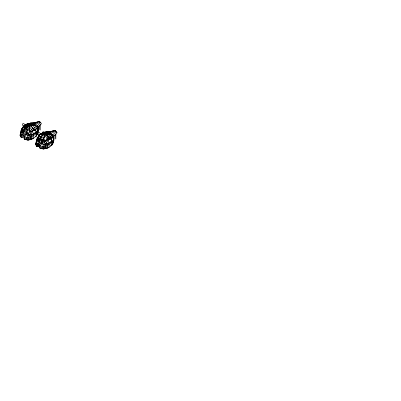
<?xml version="1.0" encoding="UTF-8"?>
<svg xmlns="http://www.w3.org/2000/svg" width="401" height="401" viewBox="0 0 401 401"><rect width="100%" height="100%" fill="white"/><g stroke="black" fill="none" stroke-linecap="round" stroke-linejoin="round"><path stroke-width="0.6" d="M39.569 134.771C51.669 124.932 60.571 141.854 47.503 148.175L45.774 148.235L43.779 149.052L39.995 148.335L39.639 147.408C40.275 144.856 42.982 143.097 42.316 140.114L43.659 138.5L44.937 135.738C48.18 133.207 52.406 133.247 55.809 131.032L57.012 132.751C54.215 137.252 49.253 138.48 45.233 141.292C42.651 140.771 39.884 139.759 38.466 137.383L39.569 134.771C43.884 130.636 50.055 133.042 55.002 130.561L55.809 131.222M37.764 126.39L38.2 126.641C39.714 133.282 34.872 139.588 28.195 140.054L24.411 139.337L24.055 138.41C24.692 135.859 27.398 134.099 26.732 131.117L28.075 129.503L29.874 125.012L29.313 125.012L29.594 125.297M38.326 127.849L38.005 130.942M37.288 133.964L36.767 134.846L37.729 133.513L37.453 128.39L38.005 127.202L41.428 123.759L40.631 122.455L39.418 121.568C34.331 124.044 27.945 121.633 23.614 126.069C22.692 129.353 21.95 132.525 20.05 135.368L21.308 137.548L24.055 135.964L24.055 137.132L23.057 137.708L21.308 137.548L20.05 135.368L20.18 134.41L21.022 133.077L21.128 130.27L21.679 130.059L21.554 128.997L26.651 125.252L29.313 125.012L28.235 124.395L26.025 124.521L25.088 125.217M20.18 134.41L21.679 130.059M39.639 144.696L39.639 146.129L38.641 146.706L36.892 146.545L35.634 144.365L36.712 139.267L37.734 138.676M36.606 140.901L36.686 140.144M39.639 144.961L36.892 146.545L35.634 144.365L37.158 140.054L37.138 137.989L38.596 136.816L40.135 134.365L42.456 133.438M26.682 124.295L27.619 123.598L29.829 123.473C35.108 125.498 36.556 131.282 36.17 136.315L35.148 136.681M43.198 132.591L45.413 132.47C50.691 134.495 52.14 140.28 51.754 145.312L50.22 145.864M42.1 139.989L41.879 139.092A2.742 2.095 87 0 0 41.102 138.571L40.526 138.596L40.015 139.162M42.09 140.355L42.125 139.799M45.082 134.009L45.684 134.054L43.027 133.849L40.326 134.35L39.453 135.002M30.361 123.052L32.661 123.182L39.012 121.523L40.631 122.455L36.501 126.596L31.564 129.423L28.656 133.398L28.195 135.408L26.22 138.931L26.762 139.713L28.195 140.054L30.19 139.237L31.92 139.177L31.92 136.5L31.368 135.653L31.489 134.731C30.25 131.668 28.135 128.937 24.972 127.708L23.012 127.819L24.551 125.368L29.268 125.107M42.486 133.107L39.649 134.711C35.458 139.182 45.343 139.924 45.223 143.994L45.774 145.558L45.774 148.235L42.346 148.711L41.804 147.929L43.779 144.405L44.24 142.395L47.148 138.415L52.085 135.593L56.215 131.453L54.596 130.52L48.22 132.165M48.095 147.463L49.037 147.292L49.037 144.616L48.486 143.764L48.962 143.047C48.19 139.332 45.935 135.749 42.346 134.245C39.859 137.789 38.737 141.959 36.536 145.618L38.641 144.4L38.641 146.706L36.601 144.581M36.892 146.545L36.892 144.24L36.23 142.851L37.684 140.886L38.591 136.816L40.556 136.706L39.864 139.072L38.14 138.871L37.158 139.342L37.158 140.054C39.032 143.393 43.273 144.861 46.952 144.651L51.554 141.989L53.313 140.024L53.799 138.185M24.055 134.826L20.952 136.621C21.895 134.235 23.368 132.135 24.476 129.814C24.847 125.899 28.621 123.348 32.291 122.932L34.571 124.25L37.453 128.39L32.516 131.212L30.03 131.869L29.463 126.871L29.754 125.272L30.832 125.889L33.037 128.571L33.99 130.36M32.661 123.182L34.115 123.092C37.072 124.34 39.168 127.919 37.729 131.027L35.97 132.992L31.368 135.653C27.694 135.864 23.448 134.395 21.579 131.057L22.065 128.51L23.614 126.069L26.762 124.235M37.559 139.573L37.158 139.342L37.644 137.508L39.198 135.067L40.135 134.365M52.085 144.28L51.754 145.312L53.313 141.889L53.799 139.122C53.127 142.27 50.075 143.989 47.503 145.498L45.473 145.383M29.679 124.927L30.22 123.388L31.042 123.092M29.509 124.927L29.98 123.558L30.897 123.017M38.2 126.641L38.005 127.202C35.709 125.543 32.767 124.305 29.91 125.057M23.819 135.508L24.17 134.515L23.148 135.122M39.293 144.445L39.634 143.468L38.626 144.059M23.694 126.009L23.138 127.734M44.24 142.395L42.28 141.794L43.659 138.5L44.29 135.368L45.298 134.225M36.17 136.315L37.729 132.891L38.215 130.125C37.544 133.272 34.491 134.992 31.92 136.5L30.19 136.561L28.656 133.398L26.732 131.117L26.16 130.786L25.378 131.182L25.047 130.145L24.476 129.814L22.561 129.874L21.579 130.345L22.286 131.067M42.912 140.661L43.824 138.701L44.491 135.483L45.529 134.205L48.351 137.723L48.877 139.017M23.614 126.069L22.737 127.904L21.554 128.997L21.579 130.345M38.541 136.445L39.198 135.067L43.203 132.596M37.869 127.212L37.373 128.235L32.436 131.057L30.015 131.708M45.007 148.51L44.245 148.791L45.774 148.235M38.311 144.961L37.684 145.528L36.727 145.302M26.581 128.641L28.115 126.029L29.428 125.272M26.461 128.571L28 125.959L29.313 125.202M52.346 143.844L52.872 142.962M23.123 127.814L26.762 125.247L29.353 126.741L31.564 129.423L32.516 131.212L30.982 133.663L29.639 135.002L28.386 134.591L28.656 134.43M35.764 143.403L36.326 142.515M52.391 143.839L53.313 142.51C53.945 138.23 52.06 133.618 47.874 131.929L45.94 132.044L47.649 132.135M39.689 138.881L43.288 134.786L45.163 134.18M43.303 132.992L43.664 132.495L45.458 133.884L48.962 132.561L50.661 132.646M29.639 135.708L28.361 137.413L27.885 138.856L28.361 139.718L24.411 139.337L28.195 140.054M45.223 144.706L43.945 146.41L43.468 147.854L43.779 149.052L42.255 148.636M43.113 133.032L43.493 132.53L44.295 133.112M39.604 138.781L43.158 134.711L45.082 134.099M52.872 134.846L50.22 136.646M37.93 137.267L37.138 137.989L37.158 139.342M36.095 132.069L33.378 134.049L29.639 135.002M51.679 141.067L48.962 143.047L45.223 143.994L46.566 142.661L48.1 140.21L53.037 137.383L53.589 136.195L48.01 133.969L45.669 134.099L47.062 134.51L50.015 138.576M36.722 144.871L38.14 143.914M29.754 124.947L31.067 124.185L34.977 123.588M29.874 125.012L31.188 124.255L35.098 123.658M24.476 129.814L22.561 129.874L23.599 131.007L24.055 130.741M22.682 134.45L21.308 135.242L20.646 133.854L21.128 130.27M30.03 139.523L31.052 138.936M42.341 134.24L45.413 132.47L47.869 131.929L45.413 132.47M45.639 133.969L49.128 132.656L50.822 132.736M39.639 139.738L39.178 140.004L38.14 138.871L39.288 138.806M36.892 144.24L38.205 143.483M40.872 145.528L39.995 146.029L42.406 146.415L47.503 146.139M43.779 144.405L44.24 144.139M39.995 147.202L39.639 147.408L41.804 147.929L47.503 147.307M47.148 138.415L48.631 137.568M48.245 132.18L54.596 130.52L53.794 130.896L54.596 130.52L55.002 130.751M34.055 130.325L34.466 130.135A2.321 1.313 60.4 0 1 36.11 131.102L36.767 132.48L36.596 133.578L35.699 133.779L34.576 132.967M53.789 130.891L54.596 130.52M49.639 139.322L50.045 139.132A2.321 1.313 60.4 0 1 51.694 140.099L52.351 141.478L52.18 142.576L51.283 142.776L50.155 141.964M44.782 132.51L45.945 132.049L47.669 132.145M21.022 131.267L21.579 131.057M37.263 139.057L36.712 139.267L36.712 139.904M36.606 140.265L37.158 140.054M41.699 139.759L40.822 140.27L40.486 139.057M28.661 139.794L30.19 139.237L30.19 136.561M34.792 122.881L39.012 121.523L39.418 121.759M54.997 130.561L48.706 132.135M32.511 138.465L33.453 138.295L33.453 135.618L32.902 134.766L33.378 134.049L32.516 131.212M45.614 148.52L47.503 148.175L47.503 145.498L46.952 144.651L47.072 143.728C45.834 140.666 43.719 137.934 40.556 136.706M40.326 134.25L43.178 133.754L45.228 133.904M45.669 134.009C48.446 133.468 51.218 134.596 53.518 136.064C51.363 138.43 47.814 138.556 45.614 140.866L42.316 140.114L42.316 140.37M40.13 134.365L42.346 134.245M26.145 124.445L28.356 124.325L29.428 124.947M31.92 137.142L26.822 137.418L24.411 137.032M31.92 138.31L26.22 138.931L24.055 138.41M39.995 148.335L41.744 148.495M28.656 133.398L26.697 132.796L23.599 131.007M56.21 132.29L57.012 132.751M53.589 139.934L53.493 138.891M37.453 133.353L37.729 133.513M53.037 142.35L53.313 142.51M24.722 128.766L27.403 130.31M42.28 141.794L39.178 140.004L39.639 138.826L40.06 138.811L38.14 138.871L40.06 138.811L39.639 138.821L42.742 140.616M21.96 134.435L25.062 136.225M37.544 143.433L40.646 145.222M44.045 147.523L44.316 147.673M23.995 136.039L24.972 136.606M39.579 145.037L40.556 145.603M39.639 146.129L38.14 145.262L37.373 144.104L38.135 145.262L38.14 143.829M37.97 127.277C35.694 125.613 32.757 124.335 29.91 125.157L30.952 125.824L33.163 128.5L34.115 130.29M44.3 133.112L45.298 133.884M39.087 135.708L37.995 133.733L38.02 133.127L38.676 132.515A2.321 1.328 60.8 0 1 40.321 133.503L40.732 134.18M23.504 126.711L22.411 124.736L22.436 124.13L23.093 123.518A2.321 1.328 60.8 0 1 24.737 124.505L25.148 125.182M50.155 133.247L52.867 137.062M43.764 133.518L43.99 133.287L43.458 132.681L43.634 134.044L44.316 134.41L44.762 134.094L44.17 132.235L43.243 131.628L42.807 132.094L42.867 132.801L43.639 134.992M26.641 127.127L26.867 126.896L26.336 126.295L26.511 127.658L27.193 128.024L27.644 127.708L27.052 125.849L26.125 125.242L25.689 125.708L25.749 126.415L26.521 128.606M49.884 138.626L46.947 134.581L45.594 134.18L49.218 138.881M29.925 131.739L29.353 126.741C32.551 124.36 37.143 123.899 40.225 122.225M55.809 133.809L55.809 139.052M55.002 134.505L55.002 138.586M40.225 124.23L40.225 130.054M39.418 125.508L39.418 129.588M22.581 132.48A1.328 0.787 82.9 0 1 23.017 130.901A1.328 0.787 82.9 0 1 24.045 131.784A1.328 0.787 82.9 0 1 23.684 133.428M25.539 134.495A1.328 1.068 65.1 0 1 25.859 132.831A1.328 1.068 65.1 0 1 27.393 133.428A1.328 1.068 65.1 0 1 27.178 135.132M42.17 143.969A10.421 8.601 -37 0 1 40.917 143.373A1.263 0.972 72.4 0 1 41.168 141.663A1.263 0.972 72.4 0 1 42.591 142.335A1.263 0.972 72.4 0 1 42.17 143.969A4.832 2.787 0 0 1 40.917 143.373M38.446 141.819A1.223 0.637 64.5 0 1 38.401 140.35A1.223 0.637 64.5 0 1 39.524 141.137A1.223 0.637 64.5 0 1 39.478 142.545M23.042 132.185C23.313 133.478 23.684 131.277 23.042 132.185M38.797 140.941C39.268 142.811 39.899 139.733 38.797 140.941M41.544 142.52C41.97 144.225 42.551 141.418 41.544 142.52M24.892 128.666L24.892 128.666M25.248 128.871L25.248 128.871M25.599 129.077L25.599 129.077M25.955 129.277L25.965 129.242M26.306 129.483L26.306 129.483M26.661 129.688L26.661 129.688M26.992 129.879L26.992 129.879M26.692 134.14C25.89 135.282 26.195 132.891 26.692 134.14M27.669 129.989L24.822 128.345A3.549 2.877 -71.3 0 1 27.669 129.989"/></g></svg>
